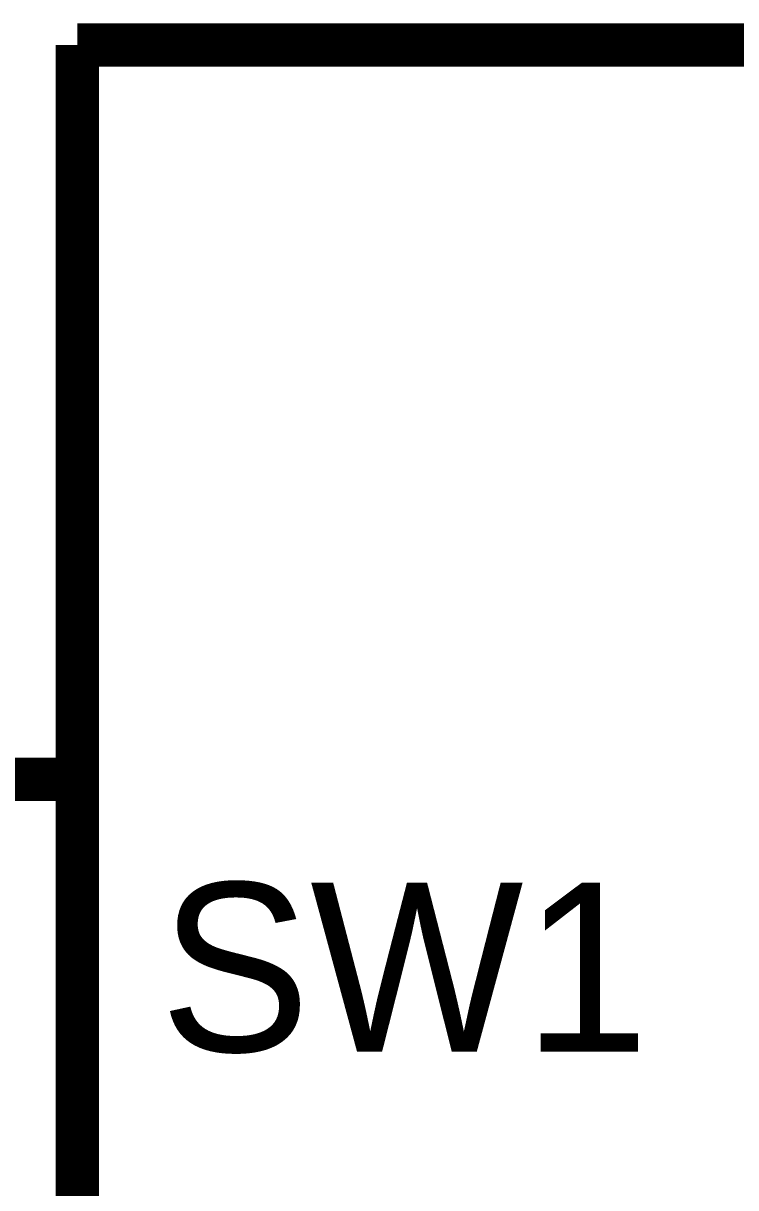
# Model space of a CAD drawing. Header units: inches. Extents: x 0 to 31.5, y 0 to 22.3.
# Drawn here: x 9.287 to 9.4809, y 12.6887 to 13.0056 of the extents above; entities that cross this region are included whole.
import ezdxf

# ---------------------------------------------------------------- set-up
doc = ezdxf.new("R2010")
doc.units = ezdxf.units.IN
doc.header["$MEASUREMENT"] = 0
doc.layers.add('Sheet', color=255, linetype='Continuous')

msp = doc.modelspace()

# ---------------------------------------------------------------- linework, layer by layer
at = {"layer": 'Sheet'}
for points in [[(9.30176, 12.99972, 0.0118, 0.0118, 0), (9.60146, 12.99972, 0.0118, 0.0118, 0), (10.30135, 12.99972, 0.0118, 0.0118, 0), (10.50115, 12.99972, 0.0118, 0.0118, 0), (11.20103, 12.99972, 0.0118, 0.0118, 0)], [(9.30176, 12.79987, 0.0118, 0.0118, 0), (9.30176, 12.99972, 0.0118, 0.0118, 0)], [(9.30176, 12.8998, 0.0118, 0.0118, 0), (9.30176, 12.79987, 0.0118, 0.0118, 0)], [(9.30176, 12.8998, 0.0118, 0.0118, 0), (9.30176, 12.8395, 0.0118, 0.0118, 0)], [(9.30176, 12.79987, 0.0118, 0.0118, 0), (9.20185, 12.79987, 0.0118, 0.0118, 0)], [(9.30176, 12.79987, 0.0118, 0.0118, 0), (9.30176, 12.59945, 0.0118, 0.0118, 0)], [(9.30176, 12.69995, 0.0118, 0.0118, 0), (9.30176, 12.79987, 0.0118, 0.0118, 0)], [(9.30176, 12.69995, 0.0118, 0.0118, 0), (9.30176, 12.75968, 0.0118, 0.0118, 0)]]:
    msp.add_lwpolyline(points, format="xyseb", dxfattribs=at)

# ---------------------------------------------------------------- texts
msp.add_text('SW1', height=0.045941, dxfattribs=at).set_placement((9.32415, 12.72579))

doc.saveas('drawing.dxf')
